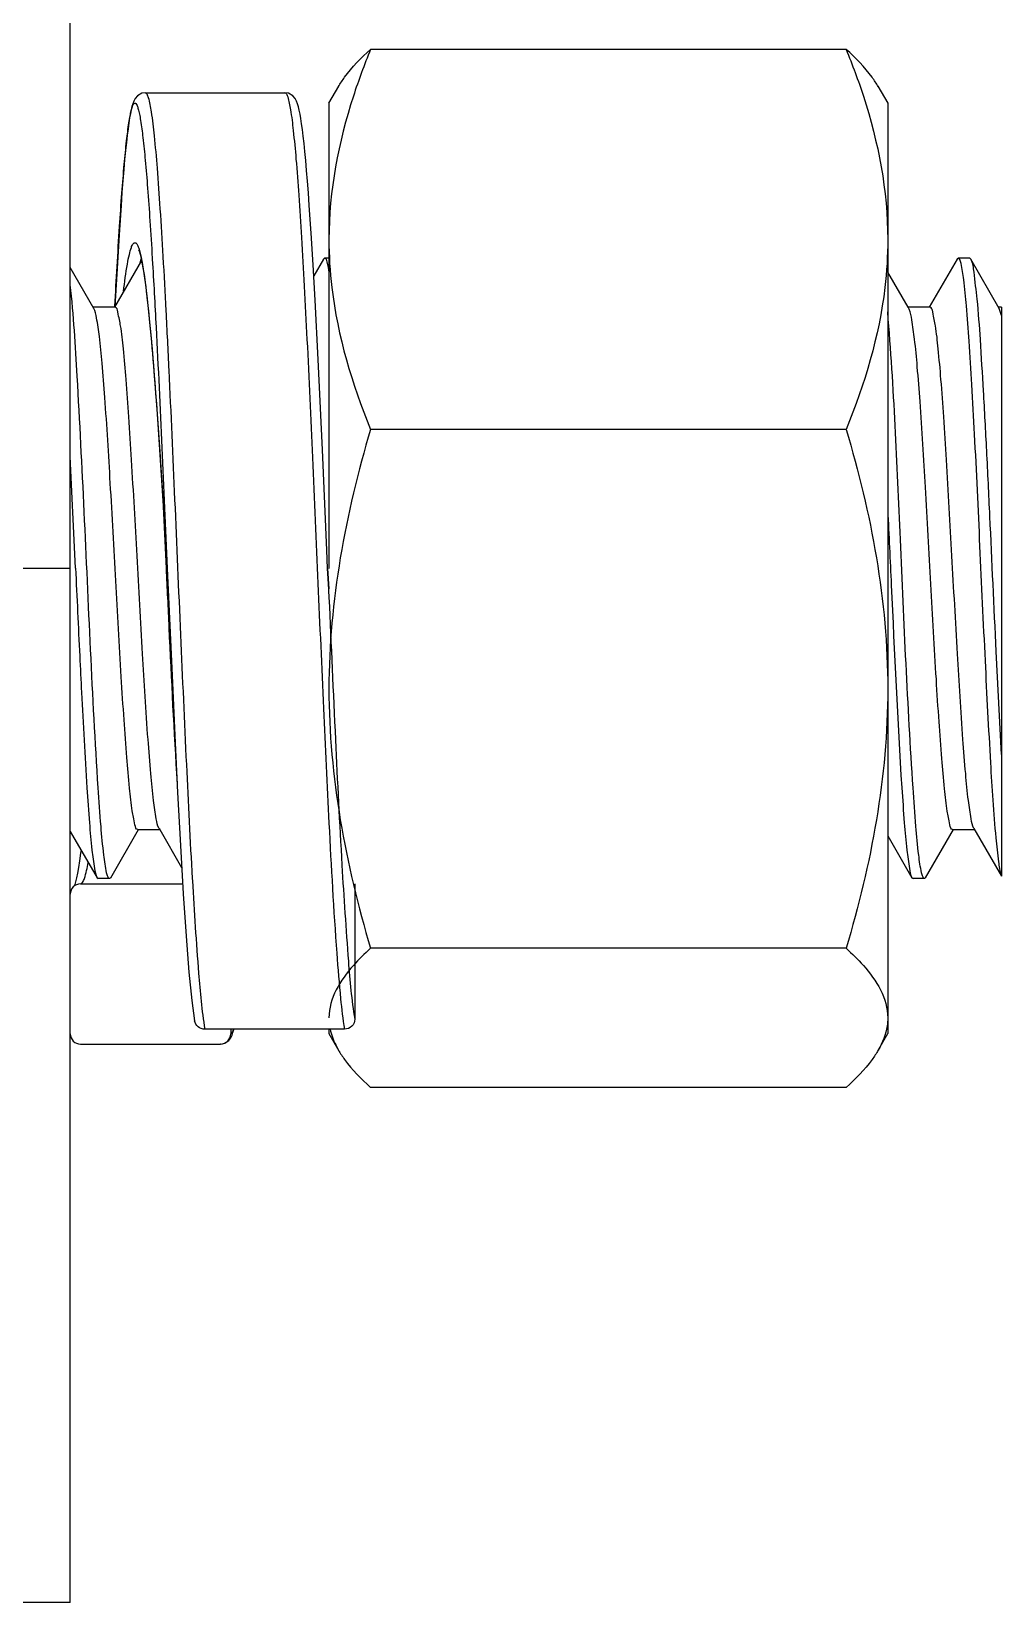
# Model space of a CAD drawing. Header units: millimetres. Extents: x -633009578 to 5705885, y -633235091 to 2571734.
# Drawn here: x 2463615.6 to 2463800, y 2001414 to 2001712.9 of the extents above; entities that cross this region are included whole.
import ezdxf

# ---------------------------------------------------------------- set-up
doc = ezdxf.new("R2010")
doc.units = ezdxf.units.MM
doc.header["$LTSCALE"] = 1000
doc.header["$MEASUREMENT"] = 0
doc.layers.get('0').update_dxf_attribs({"color": 9})
doc.layers.add('E-WIRE-系统', color=3, linetype='Continuous')

# ---------------------------------------------------------------- blocks, each defined once
blk = doc.blocks.new('G$CF4FACE3C')
at = {"layer": 'E-WIRE-系统'}
for p, q in [((-1357.75, 4466.94), (-1357.75, 4827.63)), ((-1224.37, 4734.08), (-1306.13, 4734.08)), ((-1344.85, 4726.64), (-1320.84, 4726.64)), ((-1313.28, 4724.85), (-1311.57, 4727.79)), ((-1218.92, 4727.79), (-1217.22, 4724.85)), ((-1313.28, 4724.85), (-1313.28, 4644.82)), ((-1217.22, 4724.85), (-1217.22, 4564.79)), ((-1316.34, 4702.47), (-1316.66, 4707.26)), ((-1316.01, 4697.04), (-1316.34, 4702.47)), ((-1349.36, 4702.21), (-1349.71, 4696.39)), ((-1345.91, 4699.7), (-1345.78, 4699.25)), ((-1345.49, 4697.79), (-1350.16, 4689.73)), ((-1345.78, 4699.25), (-1345.52, 4698.14)), ((-1345.73, 4697.4), (-1345.54, 4698.06)), ((-1343.65, 4698.18), (-1343.64, 4698)), ((-1315.67, 4690.98), (-1316.01, 4697.04)), ((-1314.23, 4698.01), (-1315.9, 4695.12)), ((-1314.23, 4698.01), (-1314.03, 4698.18)), ((-1313.28, 4698.18), (-1314.03, 4698.18)), ((-1205.27, 4698.01), (-1210.07, 4689.73)), ((-1205.07, 4698.18), (-1205.27, 4698.01)), ((-1203.13, 4698.18), (-1205.07, 4698.18)), ((-1202.93, 4698.01), (-1203.13, 4698.18)), ((-1198.04, 4689.53), (-1202.93, 4698.01)), ((-1353.69, 4689.53), (-1357.75, 4696.56)), ((-1349.71, 4696.39), (-1350.07, 4689.87)), ((-1213.73, 4689.73), (-1217.22, 4695.79)), ((-1350.04, 4689.73), (-1353.81, 4689.73)), ((-1315.15, 4680.75), (-1315.67, 4690.98)), ((-1209.95, 4689.73), (-1213.73, 4689.73)), ((-1213.61, 4689.53), (-1213.73, 4689.73)), ((-1213.54, 4689.4), (-1213.61, 4689.53)), ((-1197.65, 4689.73), (-1198.16, 4689.73)), ((-1197.65, 4688.29), (-1198.04, 4689.53)), ((-1197.65, 4689.73), (-1197.65, 4591.89)), ((-1343.69, 4682.54), (-1343.26, 4677.29)), ((-1314.41, 4665.22), (-1315.15, 4680.75)), ((-1343.26, 4677.29), (-1342.82, 4671.39)), ((-1342.82, 4671.39), (-1342.37, 4664.89)), ((-1224.37, 4668.73), (-1306.13, 4668.73)), ((-1342.37, 4664.89), (-1341.67, 4654.2)), ((-1341.82, 4656.65), (-1341.27, 4644.81)), ((-1341.67, 4654.2), (-1341.07, 4644.82)), ((-1341.19, 4646.79), (-1341.07, 4644.82)), ((-1357.75, 4644.82), (-1376.24, 4644.82)), ((-1341.07, 4644.82), (-1340.25, 4626.38)), ((-1313.28, 4641.3), (-1313.5, 4644.82)), ((-1313.5, 4644.82), (-1313.28, 4639.79)), ((-1313.5, 4644.82), (-1313.28, 4641.3)), ((-1197.65, 4612.83), (-1198.57, 4630.5)), ((-1350.8, 4591.62), (-1346.03, 4599.9)), ((-1346.15, 4599.9), (-1342.37, 4599.9)), ((-1342.49, 4600.1), (-1342.37, 4599.9)), ((-1342.37, 4599.9), (-1338.6, 4593.38)), ((-1210.72, 4591.62), (-1205.94, 4599.9)), ((-1206.06, 4599.9), (-1202.29, 4599.9)), ((-1202.41, 4600.1), (-1197.65, 4591.9)), ((-1357.75, 4599.57), (-1353.14, 4591.62)), ((-1217.22, 4598.8), (-1213.06, 4591.62)), ((-1353.14, 4591.62), (-1352.94, 4591.45)), ((-1350.8, 4591.62), (-1351, 4591.45)), ((-1336.78, 4591.47), (-1336.76, 4591.09)), ((-1213.06, 4591.62), (-1212.86, 4591.45)), ((-1210.72, 4591.62), (-1210.92, 4591.45)), ((-1355.99, 4590.56), (-1355.97, 4590.56)), ((-1355.97, 4590.56), (-1338.43, 4590.56)), ((-1351, 4591.45), (-1352.94, 4591.45)), ((-1308.83, 4590.54), (-1308.83, 4567.28)), ((-1210.92, 4591.45), (-1212.86, 4591.45)), ((-1224.37, 4579.47), (-1306.13, 4579.47)), ((-1310.61, 4565.56), (-1334.62, 4565.56)), ((-1330.17, 4565.56), (-1330.17, 4564.77)), ((-1313.28, 4565.56), (-1313.28, 4564.79)), ((-1313.28, 4564.79), (-1311.57, 4561.84)), ((-1218.92, 4561.84), (-1217.22, 4564.79)), ((-1355.97, 4562.99), (-1331.95, 4562.99)), ((-1331.93, 4562.99), (-1331.95, 4562.99)), ((-1224.37, 4555.55), (-1306.13, 4555.55)), ((-1357.75, 4466.93), (-1411.11, 4466.93))]:
    blk.add_line(p, q, dxfattribs=at)
for points in [[(-1344.85, 4726.64), (-1345.42, 4726.56), (-1346.19, 4726.12), (-1346.59, 4725.64), (-1346.82, 4725.2), (-1347, 4724.75), (-1347.14, 4724.26), (-1347.28, 4723.69), (-1347.42, 4723.04), (-1347.55, 4722.29), (-1347.69, 4721.43), (-1347.82, 4720.45), (-1347.96, 4719.34), (-1348.1, 4718.09), (-1348.25, 4716.7), (-1348.4, 4715.15), (-1348.55, 4713.44), (-1348.7, 4711.56), (-1348.86, 4709.5), (-1349.02, 4707.26), (-1349.36, 4702.21)], [(-1316.66, 4707.26), (-1316.82, 4709.41), (-1316.97, 4711.41), (-1317.12, 4713.26), (-1317.27, 4714.95), (-1317.42, 4716.5), (-1317.56, 4717.9), (-1317.7, 4719.16), (-1317.84, 4720.29), (-1317.98, 4721.29), (-1318.11, 4722.18), (-1318.25, 4722.95), (-1318.39, 4723.62), (-1318.53, 4724.2), (-1318.68, 4724.71), (-1318.85, 4725.17), (-1319.09, 4725.62), (-1319.49, 4726.11), (-1320.25, 4726.55), (-1320.84, 4726.64)], [(-1345.99, 4699.61), (-1345.97, 4699.56), (-1345.87, 4699.29), (-1345.73, 4698.85), (-1345.58, 4698.24), (-1345.42, 4697.46), (-1345.25, 4696.5), (-1345.07, 4695.38), (-1344.88, 4694.07), (-1344.69, 4692.6), (-1344.5, 4690.94), (-1344.3, 4689.11), (-1344.1, 4687.1), (-1343.9, 4684.91), (-1343.69, 4682.54)], [(-1313.5, 4644.82), (-1313.64, 4647.94), (-1314.41, 4665.22)], [(-1340.25, 4626.38), (-1339.77, 4616.06), (-1339.29, 4606.26), (-1338.81, 4597.13), (-1338.33, 4588.84), (-1337.85, 4581.55), (-1337.36, 4575.38), (-1336.87, 4570.47), (-1336.38, 4566.99)], [(-1355.9, 4596.38), (-1355.97, 4595.82), (-1356.15, 4594.51), (-1356.33, 4593.36), (-1356.5, 4592.38), (-1356.66, 4591.57), (-1356.82, 4590.92), (-1356.95, 4590.43), (-1357.05, 4590.18)], [(-1331.93, 4562.99), (-1331.18, 4563.15), (-1330.51, 4563.62), (-1330.16, 4564.09), (-1329.94, 4564.52)], [(-1329.94, 4564.52), (-1329.78, 4564.98), (-1329.63, 4565.48), (-1329.61, 4565.56)]]:
    blk.add_lwpolyline(points, dxfattribs=at)
for centre, radius, start, end in [((-1374.76, 4692.13), 29.85, 11.3464, 11.6081), ((-1377.34, 4691.61), 32.48, 10.9854, 11.3449), ((-6298.87, 4419.77), 4947.16, 2.60777, 2.83044), ((5242.79, 4947.86), 6606.58, 182.628675, 182.759951), ((-1355.97, 4588.78), 1.78, 90.873, 179.9875), ((-1355.97, 4564.77), 1.78, 180.0308, 269.9692), ((-1331.95, 4564.77), 1.78, 270.8616, 359.969)]:
    blk.add_arc(centre, radius, start, end, dxfattribs=at)
for points, knots in [([(-1306.13, 4734.08), (-1307.2, 4731.44), (-1311.11, 4720.97), (-1313.28, 4709.74), (-1313.28, 4701.41)], [0, 0, 0, 0, 0.254852, 1, 1, 1, 1]), ([(-1311.64, 4727.68), (-1311.32, 4728.24), (-1309.75, 4730.6), (-1307.75, 4732.63), (-1306.13, 4734.08)], [0, 0, 0, 0, 0.228325, 1, 1, 1, 1]), ([(-1218.86, 4727.68), (-1219.18, 4728.24), (-1220.74, 4730.6), (-1222.74, 4732.63), (-1224.37, 4734.08)], [0, 0, 0, 0, 0.228325, 1, 1, 1, 1]), ([(-1224.37, 4734.08), (-1223.29, 4731.44), (-1219.38, 4720.97), (-1217.22, 4709.74), (-1217.22, 4701.41)], [0, 0, 0, 0, 0.254852, 1, 1, 1, 1]), ([(-1344.85, 4726.64), (-1344.74, 4726.64), (-1344.5, 4726.32), (-1344.16, 4725.25), (-1343.72, 4722.78), (-1343.26, 4718.76), (-1342.77, 4713.2), (-1342.29, 4706.27), (-1341.79, 4698.09), (-1341.29, 4688.83), (-1340.61, 4674.89), (-1339.78, 4656.31), (-1338.82, 4633.69), (-1337.85, 4611.97), (-1337.15, 4598), (-1336.78, 4591.47)], [0, 0, 0, 0, 0.002437, 0.007426, 0.02611, 0.056385, 0.097725, 0.149322, 0.210148, 0.278978, 0.354425, 0.518963, 0.690522, 0.855288, 1, 1, 1, 1]), ([(-1320.83, 4726.64), (-1320.73, 4726.64), (-1320.51, 4726.36), (-1320.19, 4725.41), (-1319.78, 4723.25), (-1319.35, 4719.7), (-1318.89, 4714.79), (-1318.43, 4708.66), (-1317.97, 4701.38), (-1317.5, 4693.1), (-1316.86, 4680.49), (-1316.08, 4663.43), (-1315.17, 4642.28), (-1314.26, 4621.31), (-1313.61, 4607.56), (-1313.28, 4600.97)], [0, 0, 0, 0, 0.002397, 0.007159, 0.024869, 0.053551, 0.092788, 0.141916, 0.200078, 0.26625, 0.33926, 0.500527, 0.67249, 0.842997, 1, 1, 1, 1]), ([(-1350.07, 4689.91), (-1349.83, 4694.48), (-1349.46, 4700.98), (-1348.9, 4709.11), (-1348.5, 4714.03), (-1348.11, 4718.06), (-1347.77, 4720.84), (-1347.48, 4722.57), (-1347.29, 4723.51), (-1347.09, 4724.2), (-1346.93, 4724.63), (-1346.68, 4724.92), (-1346.38, 4724.75), (-1346.23, 4724.36), (-1346.02, 4723.75), (-1345.84, 4722.89), (-1345.54, 4721.26), (-1345.21, 4718.61), (-1344.82, 4714.73), (-1344.42, 4709.95), (-1344.03, 4704.33), (-1343.78, 4700.31), (-1343.65, 4698.18)], [0, 0, 0, 0, 0.220493, 0.313274, 0.392789, 0.45804, 0.508235, 0.527505, 0.542834, 0.554226, 0.561778, 0.565989, 0.569505, 0.575907, 0.586069, 0.600152, 0.618182, 0.665943, 0.728866, 0.806191, 0.896952, 1, 1, 1, 1]), ([(-1348.59, 4692.48), (-1348.4, 4694.05), (-1348.11, 4696.17), (-1347.65, 4698.68), (-1347.29, 4699.85), (-1347.07, 4700.59), (-1346.53, 4700.96), (-1346.12, 4700.36), (-1346, 4699.98), (-1345.91, 4699.7)], [0, 0, 0, 0, 0.467824, 0.634283, 0.754369, 0.828826, 0.866175, 0.912247, 1, 1, 1, 1]), ([(-1313.28, 4701.41), (-1313.28, 4698.64), (-1312.6, 4687.44), (-1309.31, 4676.54), (-1306.13, 4668.73)], [0, 0, 0, 0, 0.247135, 1, 1, 1, 1]), ([(-1217.22, 4701.41), (-1217.22, 4698.64), (-1217.89, 4687.44), (-1221.18, 4676.54), (-1224.37, 4668.73)], [0, 0, 0, 0, 0.247135, 1, 1, 1, 1]), ([(-1345.46, 4697.8), (-1345.07, 4695.79), (-1344.44, 4690.76), (-1343.96, 4685.73), (-1343.7, 4682.74)], [0, 0, 0, 0, 0.406042, 1, 1, 1, 1]), ([(-1343.64, 4698), (-1343.41, 4694.1), (-1342.45, 4676.38), (-1341.68, 4658.66), (-1341.07, 4644.82)], [0, 0, 0, 0, 0.219776, 1, 1, 1, 1]), ([(-1314.03, 4698.18), (-1313.79, 4698.18), (-1313.53, 4697), (-1313.37, 4696.35), (-1313.28, 4695.73)], [0, 0, 0, 0, 0.278312, 1, 1, 1, 1]), ([(-1197.65, 4592.01), (-1197.9, 4592.77), (-1198.21, 4594.94), (-1198.91, 4601.39), (-1199.62, 4612.93), (-1200.49, 4629.65), (-1201.35, 4648.49), (-1202.09, 4664.33), (-1202.72, 4676.07), (-1203.17, 4683.43), (-1203.62, 4689.47), (-1204.04, 4693.87), (-1204.45, 4696.64), (-1204.75, 4697.79), (-1204.96, 4698.18), (-1205.07, 4698.18)], [0, 0, 0, 0, 0.022519, 0.061417, 0.182778, 0.347566, 0.533011, 0.713448, 0.793862, 0.863914, 0.921171, 0.963664, 0.989994, 0.99691, 1, 1, 1, 1]), ([(-1198.57, 4630.5), (-1198.94, 4638.26), (-1199.46, 4649.78), (-1200.18, 4664.73), (-1200.71, 4674.87), (-1201.25, 4683.54), (-1201.71, 4690.39), (-1202.31, 4694.94), (-1202.55, 4697.35), (-1202.93, 4698.01)], [0, 0, 0, 0, 0.344316, 0.511068, 0.663386, 0.793955, 0.896505, 0.966182, 1, 1, 1, 1]), ([(-1352.95, 4607.08), (-1353.98, 4622.89), (-1354.9, 4646.5), (-1356.38, 4675.34), (-1357.15, 4688.36), (-1357.75, 4693.58)], [0, 0, 0, 0, 0.548648, 0.81813, 1, 1, 1, 1]), ([(-1346.15, 4599.9), (-1346.46, 4599.9), (-1346.76, 4601.45), (-1347.2, 4603.45), (-1347.62, 4607.54), (-1348.08, 4612.67), (-1348.53, 4619.08), (-1349.17, 4629.18), (-1349.93, 4642.77), (-1350.81, 4658.79), (-1351.56, 4671.28), (-1352.23, 4679.69), (-1352.65, 4684.27), (-1353.13, 4687.39), (-1353.41, 4689.04), (-1353.69, 4689.53)], [0, 0, 0, 0, 0.010415, 0.037613, 0.081337, 0.140131, 0.211919, 0.294132, 0.477741, 0.66476, 0.828493, 0.894112, 0.945637, 0.981277, 1, 1, 1, 1]), ([(-1342.49, 4600.1), (-1342.77, 4600.59), (-1343.06, 4602.24), (-1343.53, 4605.35), (-1343.95, 4609.94), (-1344.62, 4618.34), (-1345.38, 4630.83), (-1346.26, 4646.85), (-1347.01, 4660.44), (-1347.65, 4670.55), (-1348.1, 4676.96), (-1348.56, 4682.09), (-1348.98, 4686.18), (-1349.43, 4688.18), (-1349.72, 4689.73), (-1350.04, 4689.73)], [0, 0, 0, 0, 0.018685, 0.054293, 0.105794, 0.171397, 0.33512, 0.522155, 0.705796, 0.788027, 0.859832, 0.918642, 0.962377, 0.989582, 1, 1, 1, 1]), ([(-1212.86, 4607.08), (-1213.8, 4621.31), (-1215.01, 4648.6), (-1216.14, 4675.91), (-1217.22, 4688.92)], [0, 0, 0, 0, 0.522038, 1, 1, 1, 1]), ([(-1206.06, 4599.9), (-1206.37, 4599.9), (-1206.67, 4601.42), (-1207.11, 4603.39), (-1207.52, 4607.42), (-1207.98, 4612.46), (-1208.43, 4618.77), (-1209.06, 4628.75), (-1209.81, 4642.21), (-1210.69, 4658.14), (-1211.44, 4670.62), (-1212.09, 4679.1), (-1212.52, 4683.79), (-1212.98, 4687.08), (-1213.28, 4688.83), (-1213.54, 4689.4)], [0, 0, 0, 0, 0.010275, 0.037063, 0.080136, 0.138092, 0.208917, 0.290122, 0.471931, 0.658019, 0.822273, 0.88881, 0.941706, 0.979145, 1, 1, 1, 1]), ([(-1202.41, 4600.1), (-1202.69, 4600.59), (-1202.97, 4602.24), (-1203.45, 4605.35), (-1203.87, 4609.94), (-1204.54, 4618.34), (-1205.29, 4630.83), (-1206.17, 4646.85), (-1206.93, 4660.44), (-1207.56, 4670.55), (-1208.02, 4676.96), (-1208.48, 4682.09), (-1208.9, 4686.18), (-1209.34, 4688.18), (-1209.64, 4689.73), (-1209.95, 4689.73)], [0, 0, 0, 0, 0.018685, 0.054293, 0.105794, 0.171397, 0.33512, 0.522155, 0.705796, 0.788027, 0.859832, 0.918642, 0.962377, 0.989582, 1, 1, 1, 1]), ([(-1343.7, 4682.74), (-1343.48, 4680.12), (-1342.54, 4668.14), (-1341.79, 4656.15), (-1341.19, 4646.79)], [0, 0, 0, 0, 0.218742, 1, 1, 1, 1]), ([(-1217.22, 4654.86), (-1217.01, 4650.55), (-1216.27, 4634.62), (-1215.56, 4618.68), (-1214.8, 4607.08)], [0, 0, 0, 0, 0.270828, 1, 1, 1, 1]), ([(-1341.27, 4644.81), (-1341.11, 4641.42), (-1340.54, 4629.1), (-1339.95, 4616.78), (-1339.37, 4607.84)], [0, 0, 0, 0, 0.274428, 1, 1, 1, 1]), ([(-1313.28, 4639.79), (-1312.91, 4631.64), (-1312.22, 4616.31), (-1311.2, 4595.44), (-1310.14, 4579.43), (-1309.41, 4570.57), (-1308.83, 4567.28)], [0, 0, 0, 0, 0.336728, 0.633804, 0.862258, 1, 1, 1, 1]), ([(-1356.12, 4629.74), (-1356.02, 4627.65), (-1355.65, 4620.1), (-1355.25, 4612.55), (-1354.89, 4607.08)], [0, 0, 0, 0, 0.275857, 1, 1, 1, 1]), ([(-1354.89, 4607.08), (-1354.76, 4605.07), (-1354.49, 4601.5), (-1354.11, 4596.85), (-1353.66, 4593.74), (-1353.41, 4592.09), (-1353.14, 4591.62)], [0, 0, 0, 0, 0.388147, 0.689522, 0.895152, 1, 1, 1, 1]), ([(-1351, 4591.45), (-1351.12, 4591.45), (-1351.35, 4591.89), (-1351.66, 4593.14), (-1352.09, 4596.18), (-1352.52, 4600.99), (-1352.8, 4604.87), (-1352.95, 4607.08)], [0, 0, 0, 0, 0.022364, 0.073273, 0.267409, 0.580105, 1, 1, 1, 1]), ([(-1214.8, 4607.08), (-1214.67, 4605.07), (-1214.41, 4601.5), (-1214.03, 4596.85), (-1213.57, 4593.74), (-1213.33, 4592.09), (-1213.06, 4591.62)], [0, 0, 0, 0, 0.388141, 0.68952, 0.895153, 1, 1, 1, 1]), ([(-1210.92, 4591.45), (-1211.03, 4591.45), (-1211.26, 4591.89), (-1211.58, 4593.14), (-1212, 4596.18), (-1212.44, 4600.99), (-1212.72, 4604.87), (-1212.86, 4607.08)], [0, 0, 0, 0, 0.02233, 0.073207, 0.267316, 0.580036, 1, 1, 1, 1]), ([(-1313.28, 4600.97), (-1312.89, 4593.52), (-1312.35, 4583.44), (-1311.39, 4571.64), (-1310.91, 4567.29), (-1310.61, 4565.56)], [0, 0, 0, 0, 0.630434, 0.851937, 1, 1, 1, 1]), ([(-1355.97, 4590.56), (-1355.83, 4590.56), (-1355.52, 4590.9), (-1355.08, 4592.11), (-1354.82, 4593.31), (-1354.66, 4594.24)], [0, 0, 0, 0, 0.100478, 0.292697, 1, 1, 1, 1]), ([(-1336.76, 4591.09), (-1336.45, 4585.78), (-1335.88, 4577.27), (-1335.17, 4568.74), (-1334.62, 4565.56)], [0, 0, 0, 0, 0.622201, 1, 1, 1, 1]), ([(-1306.13, 4579.47), (-1307.16, 4578.54), (-1310.5, 4575.33), (-1313.28, 4570.83), (-1313.28, 4567.51)], [0, 0, 0, 0, 0.29519, 1, 1, 1, 1]), ([(-1224.37, 4579.47), (-1223.33, 4578.54), (-1219.99, 4575.33), (-1217.22, 4570.83), (-1217.22, 4567.51)], [0, 0, 0, 0, 0.29519, 1, 1, 1, 1]), ([(-1308.83, 4567.28), (-1308.83, 4566.84), (-1309.22, 4565.91), (-1310.16, 4565.56), (-1310.61, 4565.56)], [0, 0, 0, 0, 0.494361, 1, 1, 1, 1]), ([(-1217.22, 4567.51), (-1217.22, 4567.05), (-1217.36, 4565.1), (-1218.11, 4563.23), (-1218.86, 4561.95)], [0, 0, 0, 0, 0.239668, 1, 1, 1, 1]), ([(-1334.62, 4565.56), (-1335.03, 4565.56), (-1335.86, 4565.84), (-1336.31, 4566.6), (-1336.38, 4566.99)], [0, 0, 0, 0, 0.505009, 1, 1, 1, 1]), ([(-1330.17, 4564.77), (-1330.13, 4564.77), (-1329.84, 4564.92), (-1329.77, 4565.27), (-1329.69, 4565.52)], [0, 0, 0, 0, 0.140783, 1, 1, 1, 1]), ([(-1313.07, 4565.56), (-1312.87, 4564.62), (-1312.42, 4563.39), (-1311.81, 4562.24), (-1311.64, 4561.95)], [0, 0, 0, 0, 0.73813, 1, 1, 1, 1]), ([(-1311.64, 4561.95), (-1311.32, 4561.39), (-1309.75, 4559.04), (-1307.75, 4557.01), (-1306.13, 4555.55)], [0, 0, 0, 0, 0.228325, 1, 1, 1, 1]), ([(-1218.86, 4561.95), (-1219.18, 4561.39), (-1220.74, 4559.04), (-1222.74, 4557.01), (-1224.37, 4555.55)], [0, 0, 0, 0, 0.228325, 1, 1, 1, 1])]:
    blk.add_open_spline(points, degree=3, knots=knots, dxfattribs=at)
for points in [[(-1306.13, 4668.73), (-1310.44, 4654.3), (-1313.28, 4639.17), (-1313.28, 4624.1)], [(-1224.37, 4668.73), (-1220.05, 4654.3), (-1217.22, 4639.17), (-1217.22, 4624.1)], [(-1313.28, 4624.1), (-1313.28, 4609.04), (-1310.44, 4593.91), (-1306.13, 4579.47)], [(-1217.22, 4624.1), (-1217.22, 4609.04), (-1220.05, 4593.91), (-1224.37, 4579.47)]]:
    blk.add_open_spline(points, degree=3, dxfattribs=at)

msp = doc.modelspace()

# ---------------------------------------------------------------- block references
at = {"xscale": 1.10592, "yscale": 1.10592, "zscale": 1.10592}
msp.add_blockref('G$CF4FACE3C', (2465124.5, 1996473.94, -46.08), dxfattribs=at)

doc.saveas('drawing.dxf')
